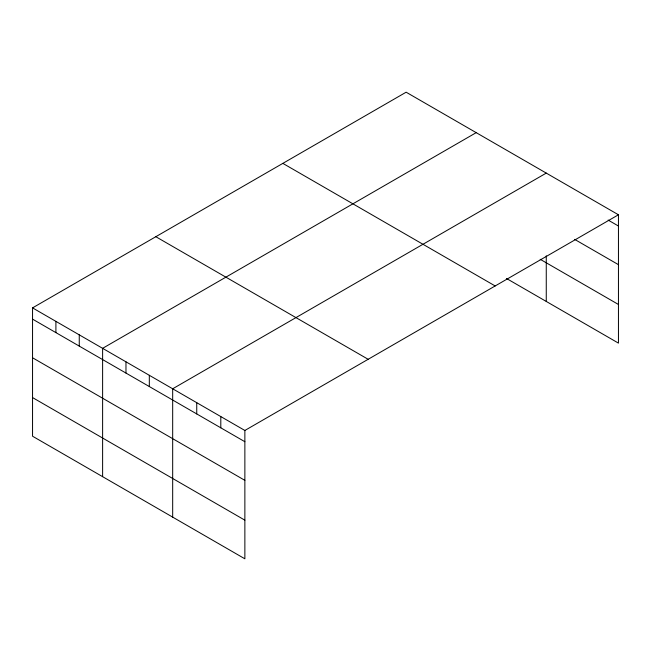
<?xml version="1.0" encoding="UTF-8"?>
<svg xmlns="http://www.w3.org/2000/svg" width="651" height="651" viewBox="0 0 651 651"><rect width="100%" height="100%" fill="white"/><g stroke="black" fill="none" stroke-linecap="round" stroke-linejoin="round"><path stroke-width="0.98" d="M32.55 307.882L244.866 430.466L244.866 558.802L32.55 436.219L32.55 307.882L406.134 92.198L618.45 214.781L618.45 343.118L506.47 278.465M476.198 132.649L102.614 348.334L102.614 476.67M546.262 173.101L172.678 388.785L172.678 517.122M244.866 430.466L618.45 214.781M608.14 220.071L618.45 226.027M574.621 239.365L618.45 264.664M540.208 259.301L618.45 304.473M282.851 163.377L495.167 285.96M155.833 236.712L368.149 359.287M32.55 319.136L244.866 441.712M32.55 357.773L244.866 480.348M32.55 397.582L244.866 520.165M546.262 255.835L546.262 301.437M220.803 416.575L220.803 427.821M196.74 402.684L196.74 413.93M149.323 375.301L149.323 386.556M125.969 361.818L125.969 373.072M79.259 334.85L79.259 346.104M55.905 321.366L55.905 332.62"/></g></svg>
